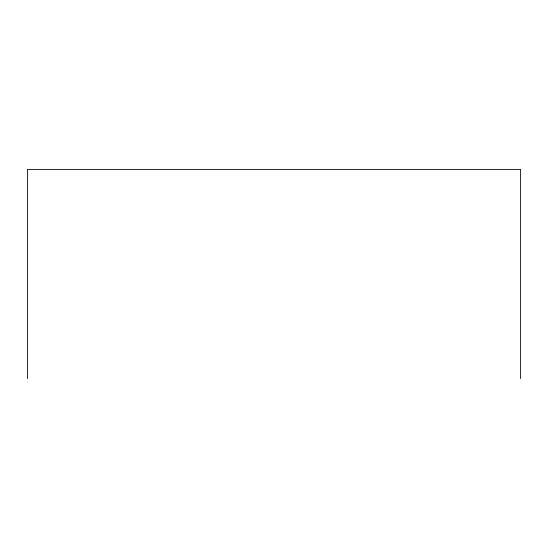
<?xml version="1.0" encoding="UTF-8"?>
<svg xmlns="http://www.w3.org/2000/svg" width="548" height="548" viewBox="0 0 548 548"><rect width="100%" height="100%" fill="white"/><g stroke="black" fill="none" stroke-linecap="round" stroke-linejoin="round"><path stroke-width="0.82" d="M520.6 378.606L520.6 169.394L27.4 169.394L27.4 378.606"/></g></svg>
